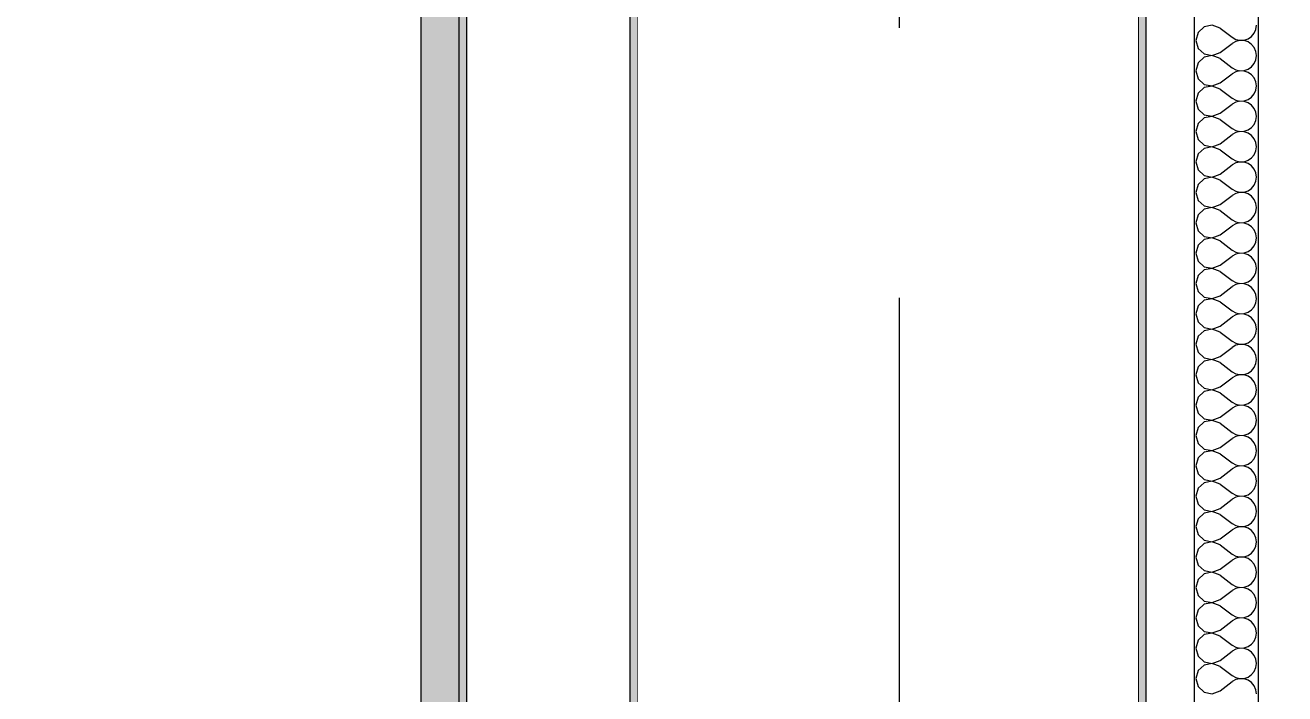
# Model space of a CAD drawing. Header units: millimetres. Extents: x -48147 to 1414029, y -496296 to 18123.
# Drawn here: x 1376945.7 to 1377439.4, y -482070.1 to -481808.2 of the extents above; entities that cross this region are included whole.
import ezdxf
from ezdxf.enums import TextEntityAlignment as Align

# ---------------------------------------------------------------- set-up
doc = ezdxf.new("R2010")
doc.units = ezdxf.units.MM
doc.header["$MEASUREMENT"] = 0
doc.linetypes.add('Double Dashed', pattern=[546.805537, 264.583325, -105.833328, 70.555556, -105.833328])
doc.linetypes.add('Wipeout_Contour', pattern=[1000, 0, -1000])
for name, color, linetype in [('A-25-M_Wall_Int', 7, 'Continuous'), ('New_A-15-MG_Structural_Grid_Phase_2', 7, 'Continuous'), ('New_A-25-M_Wall_Int', 7, 'Continuous'), ('New_A-95-D_1_20', 7, 'Continuous'), ('S-280-M_COLUMN.IFC Import', 7, 'Continuous')]:
    doc.layers.add(name, color=color, linetype=linetype)
for name, color, linetype, lineweight in [('A-25-M_Wall_Int_Pen_No__1', 7, 'Continuous', 13), ('New_A-25-M_Wall_Int_Pen_No__1', 7, 'Continuous', 13), ('New_A-95-D_1_20_Pen_No__1', 7, 'Continuous', 13)]:
    doc.layers.add(name, color=color, linetype=linetype, lineweight=lineweight)
for name, color, linetype, lineweight, true_color in [('A-25-M_Wall_Int_Pen_No__107', 7, 'Continuous', 15, 0xa6a6a6), ('New_A-15-MG_Structural_Grid_Phase_2_Pen_No__222', 7, 'Continuous', 13, 0x65af33), ('New_A-25-M_Wall_Int_Pen_No__107', 7, 'Continuous', 15, 0xa6a6a6)]:
    doc.layers.add(name, color=color, linetype=linetype, lineweight=lineweight, true_color=true_color)
doc.styles.add('GENERATED_STYLE_1', font='')
doc.styles.add('GENERATED_STYLE_2', font='')
doc.styles.get('GENERATED_STYLE_1').set_extended_font_data('Arial')
doc.styles.get('GENERATED_STYLE_2').set_extended_font_data('Swis721 BT')
doc.dimstyles.new('GENERATED_STYLE__4', dxfattribs={"dimtxt": 125, "dimasz": 47.5, "dimexe": 0.18, "dimexo": 50, "dimgap": 0.09, "dimtad": 1, "dimdec": 0, "dimzin": 0, "dimdsep": 46, "dimtxsty": 'GENERATED_STYLE_1', "dimblk": 'ARROWHEAD_2', "dimblk1": 'ARROWHEAD_2', "dimblk2": 'ARROWHEAD_2', "dimcen": 0.09, "dimclrd": 7, "dimclre": 7, "dimclrt": 7, "dimadec": 0, "dimazin": 0, "dimtfac": 1, "dimtdec": 4, "dimtmove": 0, "dimatfit": 3, "dimfxl": 1, "dimtolj": 1, "dimtzin": 0, "dimarcsym": 0})

# ---------------------------------------------------------------- blocks, each defined once
blk = doc.blocks.new('Section Elem_16_2', base_point=(1372879, -490836.73))
at = {"color": 254, "linetype": 'Wipeout_Contour', "lineweight": 0, "ltscale": 5833853.979786932}
blk.add_wipeout([(1376451.91, -482736.73), (1377100.68, -482736.73), (1377100.68, -479761.73), (1376451.91, -479761.73)], dxfattribs=at).dxf.layer = 'New_A-25-M_Wall_Int'
blk = doc.blocks.new('Section Elem_409_2', base_point=(1372879, -490836.73))
at = {"layer": 'A-25-M_Wall_Int_Pen_No__107', "linetype": 'Continuous', "lineweight": 0, "true_color": 0x535353}
blk.add_hatch(color=251, dxfattribs=at).paths.add_polyline_path([(1377182.68, -482736.73), (1377185.68, -482736.73), (1377185.68, -479136.73), (1377182.68, -479136.73)])
at = {"layer": 'A-25-M_Wall_Int_Pen_No__107', "linetype": 'Continuous'}
blk.add_hatch(color=256, dxfattribs=at).paths.add_polyline_path([(1377115.68, -479761.73), (1377100.68, -479761.73), (1377100.68, -482736.73), (1377115.68, -482736.73)])
at = {"layer": 'A-25-M_Wall_Int_Pen_No__1', "linetype": 'Continuous'}
for p, q in [((1377100.68, -479761.73), (1377100.68, -482736.73)), ((1377115.68, -479761.73), (1377115.68, -482736.73)), ((1377185.68, -479761.73), (1377185.68, -482736.73))]:
    blk.add_line(p, q, dxfattribs=at)
at = {"color": 254, "linetype": 'Wipeout_Contour', "lineweight": 0, "ltscale": 5834856.666910468}
blk.add_wipeout([(1377118.68, -482736.73), (1377182.68, -482736.73), (1377182.68, -479136.73), (1377118.68, -479136.73)], dxfattribs=at).dxf.layer = 'A-25-M_Wall_Int'
at = {"layer": 'A-25-M_Wall_Int_Pen_No__107', "linetype": 'Continuous', "lineweight": 0, "true_color": 0x535353}
blk.add_hatch(color=251, dxfattribs=at).paths.add_polyline_path([(1377115.68, -479761.73), (1377115.68, -482736.73), (1377118.68, -482736.73), (1377118.68, -479136.73), (1377115.68, -479136.73), (1377115.68, -479736.73)])
at = {"layer": 'A-25-M_Wall_Int_Pen_No__1', "linetype": 'Continuous'}
for p, q in [((1377118.68, -479136.73), (1377118.68, -482736.73)), ((1377182.68, -479136.73), (1377182.68, -482736.73))]:
    blk.add_line(p, q, dxfattribs=at)
blk = doc.blocks.new('*X441', base_point=(1372879, -490836.73))
at = {"layer": 'New_A-25-M_Wall_Int_Pen_No__107', "linetype": 'Continuous'}
for p, q in [((1377407.79, -481808.79), (1377405.39, -481810.98)), ((1377410.99, -481808.19), (1377407.79, -481808.79)), ((1377414.02, -481809.35), (1377410.99, -481808.19)), ((1377414.02, -481809.35), (1377418.79, -481812.92)), ((1377427.42, -481811.29), (1377428.08, -481809.79)), ((1377428.08, -481809.79), (1377428.31, -481808.16)), ((1377405.39, -481810.98), (1377404.5, -481814.11)), ((1377404.5, -481814.11), (1377405.39, -481817.24)), ((1377414.02, -481818.88), (1377418.79, -481815.3)), ((1377418.79, -481812.92), (1377420.22, -481813.72)), ((1377420.22, -481814.51), (1377418.79, -481815.3)), ((1377420.22, -481813.72), (1377421.82, -481814.09)), ((1377421.82, -481814.14), (1377420.22, -481814.51)), ((1377421.82, -481814.09), (1377423.46, -481814.01)), ((1377423.46, -481814.22), (1377421.82, -481814.14)), ((1377423.46, -481814.01), (1377425.02, -481813.48)), ((1377425.02, -481814.74), (1377423.46, -481814.22)), ((1377425.02, -481813.48), (1377426.37, -481812.55)), ((1377426.37, -481815.67), (1377425.02, -481814.74)), ((1377426.37, -481812.55), (1377427.42, -481811.29)), ((1377427.42, -481816.94), (1377426.37, -481815.67)), ((1377405.39, -481817.24), (1377407.79, -481819.44)), ((1377407.79, -481820.69), (1377405.39, -481822.89)), ((1377407.79, -481819.44), (1377410.99, -481820.04)), ((1377410.99, -481820.09), (1377407.79, -481820.69)), ((1377410.99, -481820.04), (1377414.02, -481818.88)), ((1377414.02, -481821.26), (1377410.99, -481820.09)), ((1377428.08, -481818.44), (1377427.42, -481816.94)), ((1377428.31, -481820.07), (1377428.08, -481818.44)), ((1377428.08, -481821.69), (1377428.31, -481820.07)), ((1377405.39, -481822.89), (1377404.5, -481826.02)), ((1377414.02, -481821.26), (1377418.79, -481824.83)), ((1377418.79, -481824.83), (1377420.22, -481825.62)), ((1377420.22, -481825.62), (1377421.82, -481825.99)), ((1377423.46, -481825.91), (1377425.02, -481825.39)), ((1377425.02, -481825.39), (1377426.37, -481824.46)), ((1377426.37, -481824.46), (1377427.42, -481823.2)), ((1377427.42, -481823.2), (1377428.08, -481821.69)), ((1377404.5, -481826.02), (1377405.39, -481829.15)), ((1377405.39, -481829.15), (1377407.79, -481831.34)), ((1377414.02, -481830.78), (1377418.79, -481827.21)), ((1377420.22, -481826.41), (1377418.79, -481827.21)), ((1377421.82, -481826.04), (1377420.22, -481826.41)), ((1377421.82, -481825.99), (1377423.46, -481825.91)), ((1377423.46, -481826.12), (1377421.82, -481826.04)), ((1377425.02, -481826.65), (1377423.46, -481826.12)), ((1377426.37, -481827.58), (1377425.02, -481826.65)), ((1377427.42, -481828.84), (1377426.37, -481827.58)), ((1377428.08, -481830.34), (1377427.42, -481828.84)), ((1377428.31, -481831.97), (1377428.08, -481830.34)), ((1377405.39, -481834.79), (1377404.5, -481837.92)), ((1377407.79, -481832.6), (1377405.39, -481834.79)), ((1377407.79, -481831.34), (1377410.99, -481831.95)), ((1377410.99, -481831.99), (1377407.79, -481832.6)), ((1377410.99, -481831.95), (1377414.02, -481830.78)), ((1377414.02, -481833.16), (1377410.99, -481831.99)), ((1377414.02, -481833.16), (1377418.79, -481836.73)), ((1377426.37, -481836.36), (1377427.42, -481835.1)), ((1377427.42, -481835.1), (1377428.08, -481833.6)), ((1377428.08, -481833.6), (1377428.31, -481831.97)), ((1377404.5, -481837.92), (1377405.39, -481841.05)), ((1377414.02, -481842.68), (1377418.79, -481839.11)), ((1377418.79, -481836.73), (1377420.22, -481837.53)), ((1377420.22, -481838.32), (1377418.79, -481839.11)), ((1377420.22, -481837.53), (1377421.82, -481837.9)), ((1377421.82, -481837.95), (1377420.22, -481838.32)), ((1377421.82, -481837.9), (1377423.46, -481837.82)), ((1377423.46, -481838.03), (1377421.82, -481837.95)), ((1377423.46, -481837.82), (1377425.02, -481837.29)), ((1377425.02, -481838.55), (1377423.46, -481838.03)), ((1377425.02, -481837.29), (1377426.37, -481836.36)), ((1377426.37, -481839.48), (1377425.02, -481838.55)), ((1377427.42, -481840.75), (1377426.37, -481839.48)), ((1377405.39, -481841.05), (1377407.79, -481843.25)), ((1377407.79, -481844.5), (1377405.39, -481846.7)), ((1377407.79, -481843.25), (1377410.99, -481843.85)), ((1377410.99, -481843.9), (1377407.79, -481844.5)), ((1377410.99, -481843.85), (1377414.02, -481842.68)), ((1377414.02, -481845.07), (1377410.99, -481843.9)), ((1377414.02, -481845.07), (1377418.79, -481848.64)), ((1377428.08, -481842.25), (1377427.42, -481840.75)), ((1377428.31, -481843.88), (1377428.08, -481842.25)), ((1377428.08, -481845.5), (1377428.31, -481843.88)), ((1377405.39, -481846.7), (1377404.5, -481849.83)), ((1377404.5, -481849.83), (1377405.39, -481852.96)), ((1377418.79, -481848.64), (1377420.22, -481849.43)), ((1377420.22, -481850.22), (1377418.79, -481851.02)), ((1377420.22, -481849.43), (1377421.82, -481849.8)), ((1377421.82, -481849.85), (1377420.22, -481850.22)), ((1377421.82, -481849.8), (1377423.46, -481849.72)), ((1377423.46, -481849.93), (1377421.82, -481849.85)), ((1377423.46, -481849.72), (1377425.02, -481849.2)), ((1377425.02, -481850.46), (1377423.46, -481849.93)), ((1377425.02, -481849.2), (1377426.37, -481848.27)), ((1377426.37, -481848.27), (1377427.42, -481847)), ((1377427.42, -481847), (1377428.08, -481845.5)), ((1377405.39, -481852.96), (1377407.79, -481855.15)), ((1377407.79, -481855.15), (1377410.99, -481855.76)), ((1377410.99, -481855.76), (1377414.02, -481854.59)), ((1377414.02, -481854.59), (1377418.79, -481851.02)), ((1377426.37, -481851.39), (1377425.02, -481850.46)), ((1377427.42, -481852.65), (1377426.37, -481851.39)), ((1377428.08, -481854.15), (1377427.42, -481852.65)), ((1377428.31, -481855.78), (1377428.08, -481854.15)), ((1377405.39, -481858.6), (1377404.5, -481861.73)), ((1377407.79, -481856.41), (1377405.39, -481858.6)), ((1377410.99, -481855.8), (1377407.79, -481856.41)), ((1377414.02, -481856.97), (1377410.99, -481855.8)), ((1377414.02, -481856.97), (1377418.79, -481860.54)), ((1377425.02, -481861.1), (1377426.37, -481860.17)), ((1377426.37, -481860.17), (1377427.42, -481858.91)), ((1377427.42, -481858.91), (1377428.08, -481857.41)), ((1377428.08, -481857.41), (1377428.31, -481855.78)), ((1377404.5, -481861.73), (1377405.39, -481864.86)), ((1377405.39, -481864.86), (1377407.79, -481867.06)), ((1377414.02, -481866.49), (1377418.79, -481862.92)), ((1377418.79, -481860.54), (1377420.22, -481861.34)), ((1377420.22, -481862.13), (1377418.79, -481862.92)), ((1377420.22, -481861.34), (1377421.82, -481861.71)), ((1377421.82, -481861.76), (1377420.22, -481862.13)), ((1377421.82, -481861.71), (1377423.46, -481861.63)), ((1377423.46, -481861.84), (1377421.82, -481861.76)), ((1377423.46, -481861.63), (1377425.02, -481861.1)), ((1377425.02, -481862.36), (1377423.46, -481861.84)), ((1377426.37, -481863.29), (1377425.02, -481862.36)), ((1377427.42, -481864.56), (1377426.37, -481863.29)), ((1377428.08, -481866.06), (1377427.42, -481864.56)), ((1377407.79, -481868.31), (1377405.39, -481870.51)), ((1377407.79, -481867.06), (1377410.99, -481867.66)), ((1377410.99, -481867.71), (1377407.79, -481868.31)), ((1377410.99, -481867.66), (1377414.02, -481866.49)), ((1377414.02, -481868.88), (1377410.99, -481867.71)), ((1377414.02, -481868.88), (1377418.79, -481872.45)), ((1377427.42, -481870.81), (1377428.08, -481869.31)), ((1377428.31, -481867.68), (1377428.08, -481866.06)), ((1377428.08, -481869.31), (1377428.31, -481867.68)), ((1377405.39, -481870.51), (1377404.5, -481873.64)), ((1377404.5, -481873.64), (1377405.39, -481876.77)), ((1377414.02, -481878.4), (1377418.79, -481874.83)), ((1377418.79, -481872.45), (1377420.22, -481873.24)), ((1377420.22, -481874.03), (1377418.79, -481874.83)), ((1377420.22, -481873.24), (1377421.82, -481873.61)), ((1377421.82, -481873.66), (1377420.22, -481874.03)), ((1377421.82, -481873.61), (1377423.46, -481873.53)), ((1377423.46, -481873.74), (1377421.82, -481873.66)), ((1377423.46, -481873.53), (1377425.02, -481873.01)), ((1377425.02, -481874.27), (1377423.46, -481873.74)), ((1377425.02, -481873.01), (1377426.37, -481872.08)), ((1377426.37, -481875.2), (1377425.02, -481874.27)), ((1377426.37, -481872.08), (1377427.42, -481870.81)), ((1377405.39, -481876.77), (1377407.79, -481878.96)), ((1377407.79, -481878.96), (1377410.99, -481879.57)), ((1377410.99, -481879.61), (1377407.79, -481880.22)), ((1377410.99, -481879.57), (1377414.02, -481878.4)), ((1377414.02, -481880.78), (1377410.99, -481879.61)), ((1377427.42, -481876.46), (1377426.37, -481875.2)), ((1377428.08, -481877.96), (1377427.42, -481876.46)), ((1377428.31, -481879.59), (1377428.08, -481877.96)), ((1377428.08, -481881.22), (1377428.31, -481879.59)), ((1377405.39, -481882.41), (1377404.5, -481885.54)), ((1377407.79, -481880.22), (1377405.39, -481882.41)), ((1377414.02, -481880.78), (1377418.79, -481884.35)), ((1377418.79, -481884.35), (1377420.22, -481885.15)), ((1377423.46, -481885.44), (1377425.02, -481884.91)), ((1377425.02, -481884.91), (1377426.37, -481883.98)), ((1377426.37, -481883.98), (1377427.42, -481882.72)), ((1377427.42, -481882.72), (1377428.08, -481881.22)), ((1377404.5, -481885.54), (1377405.39, -481888.67)), ((1377405.39, -481888.67), (1377407.79, -481890.87)), ((1377414.02, -481890.3), (1377418.79, -481886.73)), ((1377420.22, -481885.94), (1377418.79, -481886.73)), ((1377420.22, -481885.15), (1377421.82, -481885.52)), ((1377421.82, -481885.57), (1377420.22, -481885.94)), ((1377421.82, -481885.52), (1377423.46, -481885.44)), ((1377423.46, -481885.65), (1377421.82, -481885.57)), ((1377425.02, -481886.17), (1377423.46, -481885.65)), ((1377426.37, -481887.1), (1377425.02, -481886.17)), ((1377427.42, -481888.36), (1377426.37, -481887.1)), ((1377428.08, -481889.87), (1377427.42, -481888.36)), ((1377428.31, -481891.49), (1377428.08, -481889.87)), ((1377405.39, -481894.32), (1377404.5, -481897.45)), ((1377407.79, -481892.12), (1377405.39, -481894.32)), ((1377407.79, -481890.87), (1377410.99, -481891.47)), ((1377410.99, -481891.52), (1377407.79, -481892.12)), ((1377410.99, -481891.47), (1377414.02, -481890.3)), ((1377414.02, -481892.68), (1377410.99, -481891.52)), ((1377414.02, -481892.68), (1377418.79, -481896.26)), ((1377426.37, -481895.89), (1377427.42, -481894.62)), ((1377427.42, -481894.62), (1377428.08, -481893.12)), ((1377428.08, -481893.12), (1377428.31, -481891.49)), ((1377404.5, -481897.45), (1377405.39, -481900.58)), ((1377414.02, -481902.21), (1377418.79, -481898.64)), ((1377418.79, -481896.26), (1377420.22, -481897.05)), ((1377420.22, -481897.84), (1377418.79, -481898.64)), ((1377420.22, -481897.05), (1377421.82, -481897.42)), ((1377421.82, -481897.47), (1377420.22, -481897.84)), ((1377421.82, -481897.42), (1377423.46, -481897.34)), ((1377423.46, -481897.55), (1377421.82, -481897.47)), ((1377423.46, -481897.34), (1377425.02, -481896.82)), ((1377425.02, -481898.08), (1377423.46, -481897.55)), ((1377425.02, -481896.82), (1377426.37, -481895.89)), ((1377426.37, -481899.01), (1377425.02, -481898.08)), ((1377427.42, -481900.27), (1377426.37, -481899.01)), ((1377405.39, -481900.58), (1377407.79, -481902.77)), ((1377407.79, -481904.03), (1377405.39, -481906.22)), ((1377407.79, -481902.77), (1377410.99, -481903.38)), ((1377410.99, -481903.42), (1377407.79, -481904.03)), ((1377410.99, -481903.38), (1377414.02, -481902.21)), ((1377414.02, -481904.59), (1377410.99, -481903.42)), ((1377414.02, -481904.59), (1377418.79, -481908.16)), ((1377428.08, -481901.77), (1377427.42, -481900.27)), ((1377428.31, -481903.4), (1377428.08, -481901.77)), ((1377428.08, -481905.03), (1377428.31, -481903.4)), ((1377405.39, -481906.22), (1377404.5, -481909.35)), ((1377404.5, -481909.35), (1377405.39, -481912.48)), ((1377418.79, -481908.16), (1377420.22, -481908.96)), ((1377420.22, -481908.96), (1377421.82, -481909.33)), ((1377421.82, -481909.38), (1377420.22, -481909.75)), ((1377421.82, -481909.33), (1377423.46, -481909.25)), ((1377423.46, -481909.46), (1377421.82, -481909.38)), ((1377423.46, -481909.25), (1377425.02, -481908.72)), ((1377425.02, -481909.98), (1377423.46, -481909.46)), ((1377425.02, -481908.72), (1377426.37, -481907.79)), ((1377426.37, -481907.79), (1377427.42, -481906.53)), ((1377427.42, -481906.53), (1377428.08, -481905.03)), ((1377405.39, -481912.48), (1377407.79, -481914.68)), ((1377410.99, -481915.28), (1377414.02, -481914.11)), ((1377414.02, -481914.11), (1377418.79, -481910.54)), ((1377420.22, -481909.75), (1377418.79, -481910.54)), ((1377426.37, -481910.91), (1377425.02, -481909.98)), ((1377427.42, -481912.17), (1377426.37, -481910.91)), ((1377428.08, -481913.68), (1377427.42, -481912.17)), ((1377428.31, -481915.3), (1377428.08, -481913.68)), ((1377405.39, -481918.13), (1377404.5, -481921.26)), ((1377407.79, -481915.93), (1377405.39, -481918.13)), ((1377407.79, -481914.68), (1377410.99, -481915.28)), ((1377410.99, -481915.33), (1377407.79, -481915.93)), ((1377414.02, -481916.49), (1377410.99, -481915.33)), ((1377414.02, -481916.49), (1377418.79, -481920.07)), ((1377426.37, -481919.7), (1377427.42, -481918.43)), ((1377427.42, -481918.43), (1377428.08, -481916.93)), ((1377428.08, -481916.93), (1377428.31, -481915.3)), ((1377404.5, -481921.26), (1377405.39, -481924.39)), ((1377405.39, -481924.39), (1377407.79, -481926.58)), ((1377414.02, -481926.02), (1377418.79, -481922.45)), ((1377418.79, -481920.07), (1377420.22, -481920.86)), ((1377420.22, -481921.65), (1377418.79, -481922.45)), ((1377420.22, -481920.86), (1377421.82, -481921.23)), ((1377421.82, -481921.28), (1377420.22, -481921.65)), ((1377421.82, -481921.23), (1377423.46, -481921.15)), ((1377423.46, -481921.36), (1377421.82, -481921.28)), ((1377423.46, -481921.15), (1377425.02, -481920.63)), ((1377425.02, -481921.88), (1377423.46, -481921.36)), ((1377425.02, -481920.63), (1377426.37, -481919.7)), ((1377426.37, -481922.81), (1377425.02, -481921.88)), ((1377427.42, -481924.08), (1377426.37, -481922.81)), ((1377428.08, -481925.58), (1377427.42, -481924.08)), ((1377407.79, -481927.84), (1377405.39, -481930.03)), ((1377407.79, -481926.58), (1377410.99, -481927.18)), ((1377410.99, -481927.23), (1377407.79, -481927.84)), ((1377410.99, -481927.18), (1377414.02, -481926.02)), ((1377414.02, -481928.4), (1377410.99, -481927.23)), ((1377414.02, -481928.4), (1377418.79, -481931.97)), ((1377427.42, -481930.34), (1377428.08, -481928.84)), ((1377428.31, -481927.21), (1377428.08, -481925.58)), ((1377428.08, -481928.84), (1377428.31, -481927.21)), ((1377405.39, -481930.03), (1377404.5, -481933.16)), ((1377404.5, -481933.16), (1377405.39, -481936.29)), ((1377414.02, -481937.92), (1377418.79, -481934.35)), ((1377418.79, -481931.97), (1377420.22, -481932.77)), ((1377420.22, -481933.56), (1377418.79, -481934.35)), ((1377420.22, -481932.77), (1377421.82, -481933.14)), ((1377421.82, -481933.19), (1377420.22, -481933.56)), ((1377421.82, -481933.14), (1377423.46, -481933.06)), ((1377423.46, -481933.26), (1377421.82, -481933.19)), ((1377423.46, -481933.06), (1377425.02, -481932.53)), ((1377425.02, -481933.79), (1377423.46, -481933.26)), ((1377425.02, -481932.53), (1377426.37, -481931.6)), ((1377426.37, -481934.72), (1377425.02, -481933.79)), ((1377426.37, -481931.6), (1377427.42, -481930.34)), ((1377405.39, -481936.29), (1377407.79, -481938.48)), ((1377407.79, -481938.48), (1377410.99, -481939.09)), ((1377410.99, -481939.14), (1377407.79, -481939.74)), ((1377410.99, -481939.09), (1377414.02, -481937.92)), ((1377414.02, -481940.3), (1377410.99, -481939.14)), ((1377427.42, -481935.98), (1377426.37, -481934.72)), ((1377428.08, -481937.49), (1377427.42, -481935.98)), ((1377428.31, -481939.11), (1377428.08, -481937.49)), ((1377428.08, -481940.74), (1377428.31, -481939.11)), ((1377405.39, -481941.94), (1377404.5, -481945.07)), ((1377407.79, -481939.74), (1377405.39, -481941.94)), ((1377414.02, -481940.3), (1377418.79, -481943.88)), ((1377418.79, -481943.88), (1377420.22, -481944.67)), ((1377425.02, -481944.44), (1377426.37, -481943.51)), ((1377426.37, -481943.51), (1377427.42, -481942.24)), ((1377427.42, -481942.24), (1377428.08, -481940.74)), ((1377404.5, -481945.07), (1377405.39, -481948.2)), ((1377405.39, -481948.2), (1377407.79, -481950.39)), ((1377414.02, -481949.83), (1377418.79, -481946.26)), ((1377420.22, -481945.46), (1377418.79, -481946.26)), ((1377420.22, -481944.67), (1377421.82, -481945.04)), ((1377421.82, -481945.09), (1377420.22, -481945.46)), ((1377421.82, -481945.04), (1377423.46, -481944.96)), ((1377423.46, -481945.17), (1377421.82, -481945.09)), ((1377423.46, -481944.96), (1377425.02, -481944.44)), ((1377425.02, -481945.69), (1377423.46, -481945.17)), ((1377426.37, -481946.62), (1377425.02, -481945.69)), ((1377427.42, -481947.89), (1377426.37, -481946.62)), ((1377428.08, -481949.39), (1377427.42, -481947.89)), ((1377405.39, -481953.84), (1377404.5, -481956.97)), ((1377407.79, -481951.65), (1377405.39, -481953.84)), ((1377407.79, -481950.39), (1377410.99, -481950.99)), ((1377410.99, -481951.04), (1377407.79, -481951.65)), ((1377410.99, -481950.99), (1377414.02, -481949.83)), ((1377414.02, -481952.21), (1377410.99, -481951.04)), ((1377414.02, -481952.21), (1377418.79, -481955.78)), ((1377427.42, -481954.15), (1377428.08, -481952.64)), ((1377428.31, -481951.02), (1377428.08, -481949.39)), ((1377428.08, -481952.64), (1377428.31, -481951.02)), ((1377404.5, -481956.97), (1377405.39, -481960.1)), ((1377414.02, -481961.73), (1377418.79, -481958.16)), ((1377418.79, -481955.78), (1377420.22, -481956.57)), ((1377420.22, -481957.37), (1377418.79, -481958.16)), ((1377420.22, -481956.57), (1377421.82, -481956.95)), ((1377421.82, -481956.99), (1377420.22, -481957.37)), ((1377421.82, -481956.95), (1377423.46, -481956.87)), ((1377423.46, -481957.07), (1377421.82, -481956.99)), ((1377423.46, -481956.87), (1377425.02, -481956.34)), ((1377425.02, -481957.6), (1377423.46, -481957.07)), ((1377425.02, -481956.34), (1377426.37, -481955.41)), ((1377426.37, -481958.53), (1377425.02, -481957.6)), ((1377426.37, -481955.41), (1377427.42, -481954.15)), ((1377427.42, -481959.79), (1377426.37, -481958.53)), ((1377405.39, -481960.1), (1377407.79, -481962.29)), ((1377407.79, -481963.55), (1377405.39, -481965.75)), ((1377407.79, -481962.29), (1377410.99, -481962.9)), ((1377410.99, -481962.95), (1377407.79, -481963.55)), ((1377410.99, -481962.9), (1377414.02, -481961.73)), ((1377414.02, -481964.11), (1377410.99, -481962.95)), ((1377428.08, -481961.3), (1377427.42, -481959.79)), ((1377428.31, -481962.92), (1377428.08, -481961.3)), ((1377428.08, -481964.55), (1377428.31, -481962.92)), ((1377405.39, -481965.75), (1377404.5, -481968.88)), ((1377404.5, -481968.88), (1377405.39, -481972)), ((1377414.02, -481964.11), (1377418.79, -481967.68)), ((1377418.79, -481967.68), (1377420.22, -481968.48)), ((1377420.22, -481968.48), (1377421.82, -481968.85)), ((1377421.82, -481968.9), (1377420.22, -481969.27)), ((1377421.82, -481968.85), (1377423.46, -481968.77)), ((1377423.46, -481968.98), (1377421.82, -481968.9)), ((1377423.46, -481968.77), (1377425.02, -481968.25)), ((1377425.02, -481968.25), (1377426.37, -481967.32)), ((1377426.37, -481967.32), (1377427.42, -481966.05)), ((1377427.42, -481966.05), (1377428.08, -481964.55)), ((1377405.39, -481972), (1377407.79, -481974.2)), ((1377410.99, -481974.8), (1377414.02, -481973.64)), ((1377414.02, -481973.64), (1377418.79, -481970.07)), ((1377420.22, -481969.27), (1377418.79, -481970.07)), ((1377425.02, -481969.5), (1377423.46, -481968.98)), ((1377426.37, -481970.43), (1377425.02, -481969.5)), ((1377427.42, -481971.7), (1377426.37, -481970.43)), ((1377428.08, -481973.2), (1377427.42, -481971.7)), ((1377428.31, -481974.83), (1377428.08, -481973.2)), ((1377405.39, -481977.65), (1377404.5, -481980.78)), ((1377407.79, -481975.46), (1377405.39, -481977.65)), ((1377407.79, -481974.2), (1377410.99, -481974.8)), ((1377410.99, -481974.85), (1377407.79, -481975.46)), ((1377414.02, -481976.02), (1377410.99, -481974.85)), ((1377414.02, -481976.02), (1377418.79, -481979.59)), ((1377426.37, -481979.22), (1377427.42, -481977.96)), ((1377427.42, -481977.96), (1377428.08, -481976.45)), ((1377428.08, -481976.45), (1377428.31, -481974.83)), ((1377404.5, -481980.78), (1377405.39, -481983.91)), ((1377414.02, -481985.54), (1377418.79, -481981.97)), ((1377418.79, -481979.59), (1377420.22, -481980.38)), ((1377420.22, -481981.18), (1377418.79, -481981.97)), ((1377420.22, -481980.38), (1377421.82, -481980.76)), ((1377421.82, -481980.8), (1377420.22, -481981.18)), ((1377421.82, -481980.76), (1377423.46, -481980.68)), ((1377423.46, -481980.88), (1377421.82, -481980.8)), ((1377423.46, -481980.68), (1377425.02, -481980.15)), ((1377425.02, -481981.41), (1377423.46, -481980.88)), ((1377425.02, -481980.15), (1377426.37, -481979.22)), ((1377426.37, -481982.34), (1377425.02, -481981.41)), ((1377427.42, -481983.6), (1377426.37, -481982.34)), ((1377428.08, -481985.11), (1377427.42, -481983.6)), ((1377405.39, -481983.91), (1377407.79, -481986.1)), ((1377407.79, -481987.36), (1377405.39, -481989.56)), ((1377407.79, -481986.1), (1377410.99, -481986.71)), ((1377410.99, -481986.76), (1377407.79, -481987.36)), ((1377410.99, -481986.71), (1377414.02, -481985.54)), ((1377414.02, -481987.92), (1377410.99, -481986.76)), ((1377414.02, -481987.92), (1377418.79, -481991.49)), ((1377427.42, -481989.86), (1377428.08, -481988.36)), ((1377428.31, -481986.73), (1377428.08, -481985.11)), ((1377428.08, -481988.36), (1377428.31, -481986.73)), ((1377405.39, -481989.56), (1377404.5, -481992.68)), ((1377404.5, -481992.68), (1377405.39, -481995.81)), ((1377418.79, -481991.49), (1377420.22, -481992.29)), ((1377420.22, -481993.08), (1377418.79, -481993.88)), ((1377420.22, -481992.29), (1377421.82, -481992.66)), ((1377421.82, -481992.71), (1377420.22, -481993.08)), ((1377421.82, -481992.66), (1377423.46, -481992.58)), ((1377423.46, -481992.79), (1377421.82, -481992.71)), ((1377423.46, -481992.58), (1377425.02, -481992.06)), ((1377425.02, -481993.31), (1377423.46, -481992.79)), ((1377425.02, -481992.06), (1377426.37, -481991.13)), ((1377426.37, -481994.24), (1377425.02, -481993.31)), ((1377426.37, -481991.13), (1377427.42, -481989.86)), ((1377405.39, -481995.81), (1377407.79, -481998.01)), ((1377407.79, -481998.01), (1377410.99, -481998.61)), ((1377410.99, -481998.61), (1377414.02, -481997.45)), ((1377414.02, -481997.45), (1377418.79, -481993.88)), ((1377427.42, -481995.51), (1377426.37, -481994.24)), ((1377428.08, -481997.01), (1377427.42, -481995.51)), ((1377428.31, -481998.64), (1377428.08, -481997.01)), ((1377405.39, -482001.46), (1377404.5, -482004.59)), ((1377407.79, -481999.27), (1377405.39, -482001.46)), ((1377410.99, -481998.66), (1377407.79, -481999.27)), ((1377414.02, -481999.83), (1377410.99, -481998.66)), ((1377414.02, -481999.83), (1377418.79, -482003.4)), ((1377418.79, -482003.4), (1377420.22, -482004.19)), ((1377425.02, -482003.96), (1377426.37, -482003.03)), ((1377426.37, -482003.03), (1377427.42, -482001.77)), ((1377427.42, -482001.77), (1377428.08, -482000.26)), ((1377428.08, -482000.26), (1377428.31, -481998.64)), ((1377404.5, -482004.59), (1377405.39, -482007.72)), ((1377405.39, -482007.72), (1377407.79, -482009.91)), ((1377414.02, -482009.35), (1377418.79, -482005.78)), ((1377420.22, -482004.99), (1377418.79, -482005.78)), ((1377420.22, -482004.19), (1377421.82, -482004.57)), ((1377421.82, -482004.61), (1377420.22, -482004.99)), ((1377421.82, -482004.57), (1377423.46, -482004.49)), ((1377423.46, -482004.69), (1377421.82, -482004.61)), ((1377423.46, -482004.49), (1377425.02, -482003.96)), ((1377425.02, -482005.22), (1377423.46, -482004.69)), ((1377426.37, -482006.15), (1377425.02, -482005.22)), ((1377427.42, -482007.41), (1377426.37, -482006.15)), ((1377428.08, -482008.92), (1377427.42, -482007.41)), ((1377405.39, -482013.36), (1377404.5, -482016.49)), ((1377407.79, -482011.17), (1377405.39, -482013.36)), ((1377407.79, -482009.91), (1377410.99, -482010.52)), ((1377410.99, -482010.57), (1377407.79, -482011.17)), ((1377410.99, -482010.52), (1377414.02, -482009.35)), ((1377414.02, -482011.73), (1377410.99, -482010.57)), ((1377414.02, -482011.73), (1377418.79, -482015.3)), ((1377427.42, -482013.67), (1377428.08, -482012.17)), ((1377428.31, -482010.54), (1377428.08, -482008.92)), ((1377428.08, -482012.17), (1377428.31, -482010.54)), ((1377404.5, -482016.49), (1377405.39, -482019.62)), ((1377414.02, -482021.26), (1377418.79, -482017.68)), ((1377418.79, -482015.3), (1377420.22, -482016.1)), ((1377420.22, -482016.89), (1377418.79, -482017.68)), ((1377420.22, -482016.1), (1377421.82, -482016.47)), ((1377421.82, -482016.52), (1377420.22, -482016.89)), ((1377421.82, -482016.47), (1377423.46, -482016.39)), ((1377423.46, -482016.6), (1377421.82, -482016.52)), ((1377423.46, -482016.39), (1377425.02, -482015.87)), ((1377425.02, -482017.12), (1377423.46, -482016.6)), ((1377425.02, -482015.87), (1377426.37, -482014.94)), ((1377426.37, -482018.05), (1377425.02, -482017.12)), ((1377426.37, -482014.94), (1377427.42, -482013.67)), ((1377427.42, -482019.32), (1377426.37, -482018.05)), ((1377405.39, -482019.62), (1377407.79, -482021.82)), ((1377407.79, -482023.08), (1377405.39, -482025.27)), ((1377407.79, -482021.82), (1377410.99, -482022.42)), ((1377410.99, -482022.47), (1377407.79, -482023.08)), ((1377410.99, -482022.42), (1377414.02, -482021.26)), ((1377414.02, -482023.64), (1377410.99, -482022.47)), ((1377428.08, -482020.82), (1377427.42, -482019.32)), ((1377428.31, -482022.45), (1377428.08, -482020.82)), ((1377428.08, -482024.07), (1377428.31, -482022.45)), ((1377405.39, -482025.27), (1377404.5, -482028.4)), ((1377414.02, -482023.64), (1377418.79, -482027.21)), ((1377418.79, -482027.21), (1377420.22, -482028)), ((1377420.22, -482028), (1377421.82, -482028.38)), ((1377423.46, -482028.3), (1377425.02, -482027.77)), ((1377425.02, -482027.77), (1377426.37, -482026.84)), ((1377426.37, -482026.84), (1377427.42, -482025.58)), ((1377427.42, -482025.58), (1377428.08, -482024.07)), ((1377404.5, -482028.4), (1377405.39, -482031.53)), ((1377405.39, -482031.53), (1377407.79, -482033.72)), ((1377414.02, -482033.16), (1377418.79, -482029.59)), ((1377420.22, -482028.79), (1377418.79, -482029.59)), ((1377421.82, -482028.42), (1377420.22, -482028.79)), ((1377421.82, -482028.38), (1377423.46, -482028.3)), ((1377423.46, -482028.5), (1377421.82, -482028.42)), ((1377425.02, -482029.03), (1377423.46, -482028.5)), ((1377426.37, -482029.96), (1377425.02, -482029.03)), ((1377427.42, -482031.22), (1377426.37, -482029.96)), ((1377428.08, -482032.72), (1377427.42, -482031.22)), ((1377428.31, -482034.35), (1377428.08, -482032.72)), ((1377405.39, -482037.17), (1377404.5, -482040.3)), ((1377407.79, -482034.98), (1377405.39, -482037.17)), ((1377407.79, -482033.72), (1377410.99, -482034.33)), ((1377410.99, -482034.38), (1377407.79, -482034.98)), ((1377410.99, -482034.33), (1377414.02, -482033.16)), ((1377414.02, -482035.54), (1377410.99, -482034.38)), ((1377414.02, -482035.54), (1377418.79, -482039.11)), ((1377426.37, -482038.75), (1377427.42, -482037.48)), ((1377427.42, -482037.48), (1377428.08, -482035.98)), ((1377428.08, -482035.98), (1377428.31, -482034.35)), ((1377404.5, -482040.3), (1377405.39, -482043.43)), ((1377414.02, -482045.07), (1377418.79, -482041.49)), ((1377418.79, -482039.11), (1377420.22, -482039.91)), ((1377420.22, -482040.7), (1377418.79, -482041.49)), ((1377420.22, -482039.91), (1377421.82, -482040.28)), ((1377421.82, -482040.33), (1377420.22, -482040.7)), ((1377421.82, -482040.28), (1377423.46, -482040.2)), ((1377423.46, -482040.41), (1377421.82, -482040.33)), ((1377423.46, -482040.2), (1377425.02, -482039.68)), ((1377425.02, -482040.93), (1377423.46, -482040.41)), ((1377425.02, -482039.68), (1377426.37, -482038.75)), ((1377426.37, -482041.86), (1377425.02, -482040.93)), ((1377427.42, -482043.13), (1377426.37, -482041.86)), ((1377405.39, -482043.43), (1377407.79, -482045.63)), ((1377407.79, -482046.88), (1377405.39, -482049.08)), ((1377407.79, -482045.63), (1377410.99, -482046.23)), ((1377410.99, -482046.28), (1377407.79, -482046.88)), ((1377410.99, -482046.23), (1377414.02, -482045.07)), ((1377414.02, -482047.45), (1377410.99, -482046.28)), ((1377414.02, -482047.45), (1377418.79, -482051.02)), ((1377428.08, -482044.63), (1377427.42, -482043.13)), ((1377427.42, -482049.39), (1377428.08, -482047.88)), ((1377428.31, -482046.26), (1377428.08, -482044.63)), ((1377428.08, -482047.88), (1377428.31, -482046.26)), ((1377405.39, -482049.08), (1377404.5, -482052.21)), ((1377404.5, -482052.21), (1377405.39, -482055.34)), ((1377418.79, -482051.02), (1377420.22, -482051.81)), ((1377420.22, -482052.6), (1377418.79, -482053.4)), ((1377420.22, -482051.81), (1377421.82, -482052.18)), ((1377421.82, -482052.23), (1377420.22, -482052.6)), ((1377421.82, -482052.18), (1377423.46, -482052.1)), ((1377423.46, -482052.31), (1377421.82, -482052.23)), ((1377423.46, -482052.1), (1377425.02, -482051.58)), ((1377425.02, -482052.84), (1377423.46, -482052.31)), ((1377425.02, -482051.58), (1377426.37, -482050.65)), ((1377426.37, -482053.77), (1377425.02, -482052.84)), ((1377426.37, -482050.65), (1377427.42, -482049.39)), ((1377405.39, -482055.34), (1377407.79, -482057.53)), ((1377407.79, -482057.53), (1377410.99, -482058.14)), ((1377410.99, -482058.14), (1377414.02, -482056.97)), ((1377414.02, -482056.97), (1377418.79, -482053.4)), ((1377427.42, -482055.03), (1377426.37, -482053.77)), ((1377428.08, -482056.53), (1377427.42, -482055.03)), ((1377428.31, -482058.16), (1377428.08, -482056.53)), ((1377405.39, -482060.98), (1377404.5, -482064.11)), ((1377407.79, -482058.79), (1377405.39, -482060.98)), ((1377410.99, -482058.19), (1377407.79, -482058.79)), ((1377414.02, -482059.35), (1377410.99, -482058.19)), ((1377414.02, -482059.35), (1377418.79, -482062.92)), ((1377425.02, -482063.48), (1377426.37, -482062.55)), ((1377426.37, -482062.55), (1377427.42, -482061.29)), ((1377427.42, -482061.29), (1377428.08, -482059.79)), ((1377428.08, -482059.79), (1377428.31, -482058.16)), ((1377404.5, -482064.11), (1377405.39, -482067.24)), ((1377405.39, -482067.24), (1377407.79, -482069.44)), ((1377414.02, -482068.88), (1377418.79, -482065.3)), ((1377418.79, -482062.92), (1377420.22, -482063.72)), ((1377420.22, -482064.51), (1377418.79, -482065.3)), ((1377420.22, -482063.72), (1377421.82, -482064.09)), ((1377421.82, -482064.14), (1377420.22, -482064.51)), ((1377421.82, -482064.09), (1377423.46, -482064.01)), ((1377423.46, -482064.22), (1377421.82, -482064.14)), ((1377423.46, -482064.01), (1377425.02, -482063.48)), ((1377425.02, -482064.74), (1377423.46, -482064.22)), ((1377426.37, -482065.67), (1377425.02, -482064.74)), ((1377427.42, -482066.94), (1377426.37, -482065.67)), ((1377428.08, -482068.44), (1377427.42, -482066.94)), ((1377407.79, -482069.44), (1377410.99, -482070.04)), ((1377410.99, -482070.04), (1377414.02, -482068.88)), ((1377428.31, -482070.07), (1377428.08, -482068.44))]:
    blk.add_line(p, q, dxfattribs=at)
blk = doc.blocks.new('Section Elem_410_2', base_point=(1372879, -490836.73))
at = {"layer": 'New_A-25-M_Wall_Int_Pen_No__107', "linetype": 'Continuous', "lineweight": 0, "true_color": 0x535353}
blk.add_hatch(color=251, dxfattribs=at).paths.add_polyline_path([(1377381.91, -479136.73), (1377381.91, -482736.73), (1377384.91, -482736.73), (1377384.91, -479136.73)])
at = {"layer": 'New_A-25-M_Wall_Int_Pen_No__1', "linetype": 'Continuous'}
blk.add_line((1377381.91, -479136.73), (1377381.91, -482736.73), dxfattribs=at)
at = {"color": 254, "linetype": 'Wipeout_Contour', "lineweight": 0, "ltscale": 5835777.070774313}
blk.add_wipeout([(1377384.91, -482736.73), (1377403.91, -482736.73), (1377403.91, -479136.73), (1377384.91, -479136.73)], dxfattribs=at).dxf.layer = 'New_A-25-M_Wall_Int'
at = {"layer": 'New_A-25-M_Wall_Int_Pen_No__1', "linetype": 'Continuous'}
blk.add_line((1377384.91, -479136.73), (1377384.91, -482736.73), dxfattribs=at)
at = {"color": 254, "linetype": 'Wipeout_Contour', "lineweight": 0, "ltscale": 5835860.151980201}
blk.add_wipeout([(1377403.91, -482736.73), (1377428.91, -482736.73), (1377428.91, -479136.73), (1377403.91, -479136.73)], dxfattribs=at).dxf.layer = 'New_A-25-M_Wall_Int'
at = {"layer": 'New_A-25-M_Wall_Int_Pen_No__1', "linetype": 'Continuous'}
blk.add_line((1377403.91, -479136.73), (1377403.91, -482736.73), dxfattribs=at)
at = {"layer": 'New_A-25-M_Wall_Int'}
blk.add_blockref('*X441', (1372879, -490836.73), dxfattribs=at)
at = {"color": 254, "linetype": 'Wipeout_Contour', "lineweight": 0, "ltscale": 5835945.121523652}
blk.add_wipeout([(1377428.91, -482736.73), (1377448.91, -482736.73), (1377448.91, -479136.73), (1377428.91, -479136.73)], dxfattribs=at).dxf.layer = 'New_A-25-M_Wall_Int'
at = {"layer": 'New_A-25-M_Wall_Int_Pen_No__1', "linetype": 'Continuous'}
blk.add_line((1377428.91, -479136.73), (1377428.91, -482736.73), dxfattribs=at)
blk = doc.blocks.new('Section Elem_443_2', base_point=(1372879, -490836.73))
at = {"color": 254, "linetype": 'Wipeout_Contour', "lineweight": 0, "ltscale": 40835547.6600148}
blk.add_wipeout([(1377185.68, -482736.73), (1377381.91, -482736.73), (1377381.91, -479136.73), (1377365.39, -479136.73), (1377365.39, -479151.73), (1377303.19, -479151.73), (1377295.98, -479154.72), (1377292.99, -479161.93), (1377292.99, -479569.53), (1377295.98, -479576.74), (1377303.19, -479579.73), (1377365.39, -479579.73), (1377365.39, -479594.73), (1377211.59, -479594.73), (1377211.59, -479579.73), (1377273.79, -479579.73), (1377281, -479576.74), (1377283.99, -479569.53), (1377283.99, -479161.93), (1377281, -479154.72), (1377273.79, -479151.73), (1377211.59, -479151.73), (1377211.59, -479136.73), (1377185.68, -479136.73), (1377185.68, -479736.73), (1377317.02, -479736.73), (1377317.02, -479761.73), (1377185.68, -479761.73)], dxfattribs=at).dxf.layer = 'S-280-M_COLUMN.IFC Import'
blk = doc.blocks.new('Standard grid marker[2]_2', base_point=(1377288.27, -469432.1))
at = {"layer": 'New_A-15-MG_Structural_Grid_Phase_2_Pen_No__222', "linetype": 'Double Dashed'}
blk.add_line((1377288.27, -470432.1), (1377288.27, -493836.73), dxfattribs=at)
at = {"layer": 'New_A-15-MG_Structural_Grid_Phase_2_Pen_No__222', "style": 'GENERATED_STYLE_2'}
for tag, p in [('AC_MarkerText_1_0', (1377288.27, -469161.51)), ('AC_MarkerText_1_1', (1377288.27, -495066.14))]:
    blk.add_attdef(tag, text='', height=175, rotation=360, dxfattribs=at).set_placement(p, align=Align.MIDDLE_CENTER)
blk = doc.blocks.new('*D781', base_point=(1372879, -490836.73))
at = {"layer": 'New_A-95-D_1_20_Pen_No__1', "linetype": 'Continuous'}
for p, q in [((1367392.19, -478986.73), (1367392.19, -478956.17)), ((1367423.44, -479004.77), (1367360.94, -478968.69)), ((1367439.07, -478986.73), (1367345.32, -478986.73)), ((1367392.19, -482736.73), (1367392.19, -478986.73)), ((1367360.94, -482718.69), (1367423.44, -482754.77)), ((1367439.07, -482736.73), (1367345.32, -482736.73))]:
    blk.add_line(p, q, dxfattribs=at)
at = {"layer": 'New_A-95-D_1_20_Pen_No__1', "insert": (1367367.19, -481076.23), "char_height": 125, "attachment_point": 7, "rotation": 90, "style": 'GENERATED_STYLE_1'}
blk.add_mtext('\\A1;{\\fArial|b0|i0|c0|p34;3,750}', dxfattribs=at)
blk = doc.blocks.new('ARROWHEAD_2')
at = {"color": 0, "linetype": 'Continuous', "lineweight": 0}
for p, q in [((-0.378, -0.655), (0.378, 0.655)), ((0, 0), (-1, 0))]:
    blk.add_line(p, q, dxfattribs=at)

msp = doc.modelspace()

# ---------------------------------------------------------------- block references
at = {"layer": 'New_A-25-M_Wall_Int'}
for name in ['Section Elem_410_2', 'Section Elem_16_2']:
    msp.add_blockref(name, (1372879, -490836.73), dxfattribs=at)

# ---------------------------------------------------------------- next in the draw order: block references
at = {"layer": 'A-25-M_Wall_Int'}
msp.add_blockref('Section Elem_409_2', (1372879, -490836.73), dxfattribs=at)

# ---------------------------------------------------------------- next in the draw order: block references
at = {"layer": 'S-280-M_COLUMN.IFC Import'}
msp.add_blockref('Section Elem_443_2', (1372879, -490836.73), dxfattribs=at)

# ---------------------------------------------------------------- next in the draw order: block references
at = {"layer": 'New_A-15-MG_Structural_Grid_Phase_2', "color": 8, "linetype": 'Continuous', "lineweight": 15}
msp.add_blockref('Standard grid marker[2]_2', (1377288.27, -469432.1), dxfattribs=at)

# ---------------------------------------------------------------- next in the draw order: dimensions: what is measured, and where the dimension line sits
at = {"layer": 'New_A-95-D_1_20', "linetype": 'Continuous'}
dim = msp.add_linear_dim(base=(1367392.19, -478986.73), p1=(1383127.97, -482736.73), p2=(1383128.04, -478986.73), angle=90, dimstyle='GENERATED_STYLE__4', dxfattribs=at)
dim.commit()
dim.dimension.update_dxf_attribs({"geometry": '*D781', "text_midpoint": (1367304.69, -480839.08), "dimtype": 160, "text_rotation": 90})

doc.saveas('drawing.dxf')
